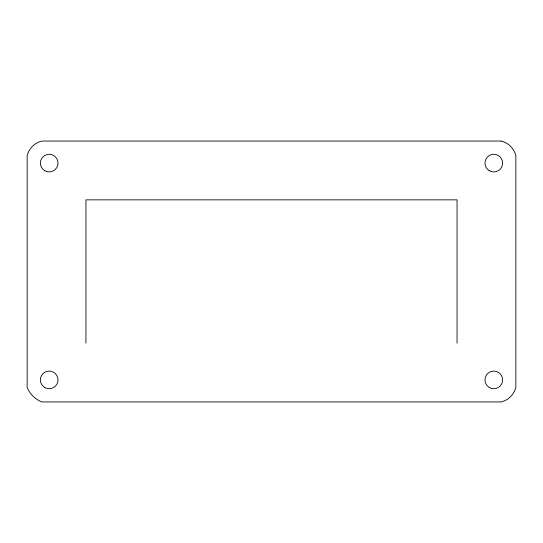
<?xml version="1.0" encoding="UTF-8"?>
<svg xmlns="http://www.w3.org/2000/svg" width="543" height="543" viewBox="0 0 543 543"><rect width="100%" height="100%" fill="white"/><g stroke="black" fill="none" stroke-linecap="round" stroke-linejoin="round"><path stroke-width="0.81" d="M457.057 343.149L457.057 199.851L85.943 199.851L85.943 343.149M501.155 141.058L41.845 141.058A19.84 19.84 0 0 0 27.15 155.753L27.15 387.247A25.596 25.596 0 0 0 41.845 401.942L501.155 401.942A19.84 19.84 0 0 0 515.85 387.247L515.85 155.753A19.84 19.84 0 0 0 501.155 141.058M44.784 170.74A8.817 8.817 0 0 0 58.013 163.104A8.817 8.817 0 0 0 44.784 155.468A8.817 8.817 0 0 0 44.784 170.74M44.784 387.532A8.817 8.817 0 0 0 58.013 379.896A8.817 8.817 0 0 0 44.784 372.26A8.817 8.817 0 0 0 44.784 387.532M489.392 387.532A8.817 8.817 0 0 0 502.621 379.896A8.817 8.817 0 0 0 489.392 372.26A8.817 8.817 0 0 0 489.392 387.532M489.392 170.74A8.817 8.817 0 0 0 502.621 163.104A8.817 8.817 0 0 0 489.392 155.468A8.817 8.817 0 0 0 489.392 170.74"/></g></svg>
